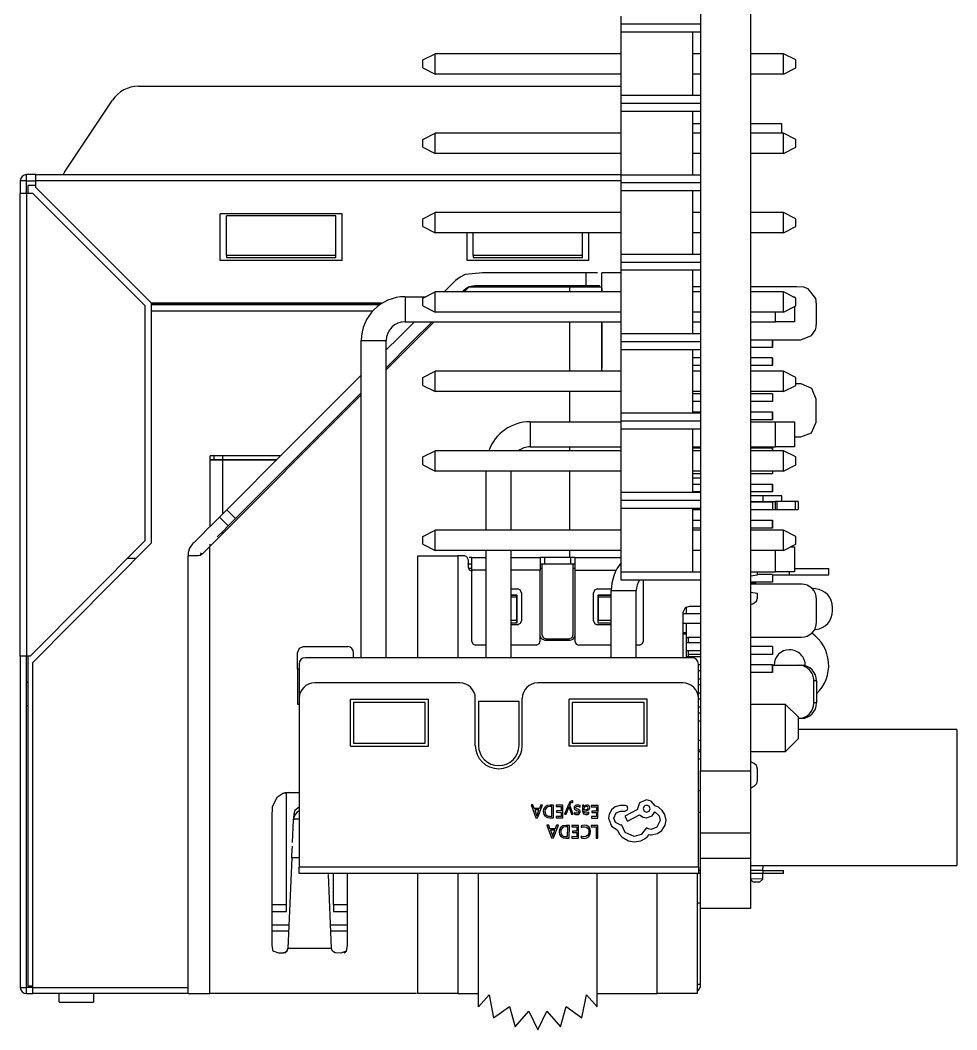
# Model space of a CAD drawing. Header units: millimetres. Extents: x 239 to 841, y 198 to 536.
# Drawn here: x 239.48 to 269.46, y 344.12 to 376.42 of the extents above; entities that cross this region are included whole.
import ezdxf

# ---------------------------------------------------------------- set-up
doc = ezdxf.new("R2010")
doc.units = ezdxf.units.MM

msp = doc.modelspace()

# ---------------------------------------------------------------- linework, layer by layer
for p, q in [((261.259, 455.71), (261.259, 352.41)), ((262.859, 455.71), (262.859, 352.41)), ((258.719, 376.293), (258.719, 376.547)), ((258.719, 376.039), (258.719, 376.293)), ((261.259, 376.293), (258.719, 376.293)), ((258.719, 374.007), (258.719, 376.039)), ((261.005, 376.039), (258.719, 376.039)), ((261.005, 374.007), (261.005, 376.039)), ((261.259, 376.039), (261.005, 376.039)), ((252.369, 375.148), (252.769, 375.348)), ((252.769, 374.698), (252.769, 375.348)), ((258.719, 375.348), (252.769, 375.348)), ((261.259, 375.348), (261.005, 375.348)), ((263.907, 375.348), (262.859, 375.348)), ((264.307, 375.148), (263.907, 375.348)), ((263.907, 374.698), (263.907, 375.348)), ((252.369, 374.898), (252.369, 375.148)), ((264.307, 374.898), (264.307, 375.148)), ((252.369, 374.898), (252.769, 374.698)), ((258.719, 374.698), (252.769, 374.698)), ((261.259, 374.698), (261.005, 374.698)), ((263.907, 374.698), (262.859, 374.698)), ((263.907, 374.698), (264.307, 374.898)), ((243.268, 374.306), (258.718, 374.306)), ((258.719, 373.753), (258.719, 374.007)), ((261.005, 374.007), (258.719, 374.007)), ((261.259, 374.007), (261.005, 374.007)), ((240.901, 371.558), (242.436, 373.861)), ((258.719, 373.499), (258.719, 373.753)), ((261.259, 373.753), (258.719, 373.753)), ((258.719, 371.467), (258.719, 373.499)), ((261.005, 373.499), (258.719, 373.499)), ((261.005, 371.467), (261.005, 373.499)), ((261.259, 373.499), (261.005, 373.499)), ((261.259, 373.106), (261.005, 373.106)), ((263.863, 373.106), (262.859, 373.106)), ((263.863, 372.808), (263.863, 373.106)), ((252.369, 372.608), (252.769, 372.808)), ((258.719, 372.808), (252.769, 372.808)), ((252.769, 372.158), (252.769, 372.808)), ((261.259, 372.808), (261.005, 372.808)), ((263.907, 372.808), (262.859, 372.808)), ((263.907, 372.158), (263.907, 372.808)), ((264.307, 372.608), (263.907, 372.808)), ((252.369, 372.358), (252.369, 372.608)), ((264.307, 372.358), (264.307, 372.608)), ((252.369, 372.358), (252.769, 372.158)), ((258.719, 372.158), (252.769, 372.158)), ((261.259, 372.158), (261.005, 372.158)), ((263.907, 372.158), (262.859, 372.158)), ((263.907, 372.158), (264.307, 372.358)), ((239.983, 371.481), (239.683, 371.481)), ((239.683, 371.281), (239.683, 371.481)), ((239.983, 371.481), (258.718, 371.481)), ((239.983, 371.281), (239.983, 371.481)), ((258.719, 371.213), (258.719, 371.467)), ((261.005, 371.467), (258.719, 371.467)), ((261.259, 371.467), (261.005, 371.467)), ((239.483, 371.281), (239.483, 370.881)), ((239.683, 371.281), (239.483, 371.281)), ((239.683, 371.281), (239.983, 371.281)), ((239.683, 370.881), (239.683, 371.281)), ((239.733, 371.13), (239.733, 370.881)), ((239.983, 371.13), (239.733, 371.13)), ((258.718, 371.281), (239.983, 371.281)), ((239.983, 371.064), (239.983, 371.281)), ((258.719, 370.959), (258.719, 371.213)), ((261.259, 371.213), (258.719, 371.213)), ((239.683, 370.881), (239.483, 370.881)), ((239.483, 356.078), (239.483, 370.881)), ((239.883, 370.881), (239.683, 370.881)), ((239.683, 370.881), (239.683, 356.078)), ((243.483, 367.281), (239.883, 370.881)), ((239.983, 371.064), (243.683, 367.364)), ((261.005, 370.959), (258.719, 370.959)), ((258.719, 368.927), (258.719, 370.959)), ((261.259, 370.959), (261.005, 370.959)), ((261.005, 368.927), (261.005, 370.959)), ((245.883, 368.731), (245.883, 370.231)), ((249.783, 370.231), (245.883, 370.231)), ((246.083, 368.89), (246.083, 370.161)), ((249.583, 370.161), (246.083, 370.161)), ((249.583, 368.89), (249.583, 370.161)), ((249.783, 368.731), (249.783, 370.231)), ((252.369, 370.068), (252.769, 370.268)), ((258.719, 370.268), (252.769, 370.268)), ((252.769, 369.618), (252.769, 370.268)), ((261.259, 370.268), (261.005, 370.268)), ((263.907, 370.268), (262.859, 370.268)), ((264.307, 370.068), (263.907, 370.268)), ((263.907, 369.618), (263.907, 370.268)), ((252.369, 369.818), (252.369, 370.068)), ((252.369, 369.818), (252.769, 369.618)), ((263.907, 369.618), (264.307, 369.818)), ((264.307, 369.818), (264.307, 370.068)), ((258.719, 369.618), (252.769, 369.618)), ((253.783, 368.731), (253.783, 369.618)), ((253.983, 368.89), (253.983, 369.618)), ((257.483, 368.89), (257.483, 369.618)), ((257.683, 368.731), (257.683, 369.618)), ((261.259, 369.618), (261.005, 369.618)), ((263.907, 369.618), (262.859, 369.618)), ((246.083, 368.89), (246.083, 368.831)), ((249.583, 368.89), (246.083, 368.89)), ((246.083, 368.831), (249.583, 368.831)), ((249.583, 368.831), (249.583, 368.89)), ((253.983, 368.89), (253.983, 368.831)), ((257.483, 368.89), (253.983, 368.89)), ((253.983, 368.831), (257.483, 368.831)), ((257.483, 368.831), (257.483, 368.89)), ((258.719, 368.673), (258.719, 368.927)), ((261.005, 368.927), (258.719, 368.927)), ((261.259, 368.927), (261.005, 368.927)), ((249.783, 368.731), (245.883, 368.731)), ((257.683, 368.731), (253.783, 368.731)), ((258.719, 368.419), (258.719, 368.673)), ((261.259, 368.673), (258.719, 368.673)), ((257.599, 367.938), (257.599, 368.338)), ((258.719, 368.338), (258.099, 368.338)), ((258.099, 368.338), (258.099, 368.338)), ((258.719, 368.338), (258.14, 368.338)), ((258.719, 366.387), (258.719, 368.419)), ((261.005, 368.419), (258.719, 368.419)), ((261.005, 366.387), (261.005, 368.419)), ((261.259, 368.419), (261.005, 368.419)), ((253.69, 367.728), (253.85, 367.888)), ((253.85, 367.888), (257.073, 367.888)), ((254.036, 367.938), (257.599, 367.938)), ((257.609, 367.879), (257.609, 367.938)), ((258.009, 367.938), (258.009, 367.879)), ((251.799, 367.574), (252.461, 367.574)), ((251.799, 367.574), (251.799, 366.774)), ((252.369, 367.528), (252.769, 367.728)), ((252.369, 367.278), (252.369, 367.528)), ((258.719, 367.728), (252.769, 367.728)), ((252.769, 367.078), (252.769, 367.728)), ((261.259, 367.728), (261.005, 367.728)), ((263.907, 367.728), (262.859, 367.728)), ((263.907, 367.078), (263.907, 367.728)), ((264.307, 367.528), (263.907, 367.728)), ((264.215, 367.574), (264.259, 367.574)), ((264.259, 367.574), (264.259, 367.552)), ((264.307, 367.278), (264.307, 367.528)), ((243.483, 359.781), (243.483, 367.281)), ((251.06, 367.364), (243.683, 367.364)), ((251.059, 367.363), (243.683, 367.363)), ((243.683, 367.322), (243.683, 367.363)), ((243.683, 367.112), (243.683, 367.322)), ((243.683, 367.322), (250.997, 367.322)), ((252.369, 367.278), (252.769, 367.078)), ((263.907, 367.078), (264.307, 367.278)), ((264.259, 367.254), (264.259, 366.774)), ((250.759, 367.112), (243.683, 367.112)), ((243.683, 359.698), (243.683, 367.112)), ((258.719, 367.078), (252.769, 367.078)), ((261.259, 367.078), (261.005, 367.078)), ((263.907, 367.078), (262.859, 367.078)), ((263.659, 366.774), (263.659, 367.078)), ((251.199, 365.234), (252.737, 366.774)), ((251.799, 366.774), (258.719, 366.774)), ((261.005, 366.774), (261.258, 366.774)), ((262.858, 366.774), (263.659, 366.774)), ((264.259, 366.774), (263.659, 366.774)), ((258.719, 366.133), (258.719, 366.387)), ((261.005, 366.387), (258.719, 366.387)), ((261.259, 366.387), (261.005, 366.387)), ((250.399, 356.024), (250.399, 366.174)), ((250.399, 366.174), (251.199, 366.174)), ((251.199, 356.024), (251.199, 366.174)), ((258.719, 365.879), (258.719, 366.133)), ((261.259, 366.133), (258.719, 366.133)), ((263.555, 365.951), (262.859, 365.951)), ((263.555, 366.201), (263.555, 365.951)), ((263.559, 365.951), (263.559, 366.201)), ((258.719, 363.847), (258.719, 365.879)), ((261.005, 365.879), (258.719, 365.879)), ((261.005, 363.847), (261.005, 365.879)), ((261.259, 365.879), (261.005, 365.879)), ((261.259, 365.623), (261.005, 365.623)), ((263.555, 365.623), (262.859, 365.623)), ((263.555, 365.623), (263.559, 365.623)), ((263.555, 365.623), (263.555, 365.373)), ((263.559, 365.373), (263.559, 365.623)), ((258.099, 365.284), (258.099, 365.284)), ((261.259, 365.373), (261.005, 365.373)), ((263.555, 365.373), (262.859, 365.373)), ((263.559, 365.373), (263.555, 365.373)), ((252.369, 364.988), (252.769, 365.188)), ((252.369, 364.738), (252.369, 364.988)), ((252.769, 364.538), (252.769, 365.188)), ((258.719, 365.188), (252.769, 365.188)), ((261.259, 365.188), (261.005, 365.188)), ((263.907, 365.188), (262.859, 365.188)), ((264.307, 364.988), (263.907, 365.188)), ((263.907, 364.538), (263.907, 365.188)), ((264.307, 364.738), (264.307, 364.988)), ((252.369, 364.738), (252.769, 364.538)), ((263.907, 364.538), (264.307, 364.738)), ((245.555, 359.583), (250.399, 364.433)), ((258.719, 364.538), (252.769, 364.538)), ((261.259, 364.538), (261.005, 364.538)), ((261.259, 364.468), (261.005, 364.468)), ((263.907, 364.538), (262.859, 364.538)), ((263.555, 364.468), (262.859, 364.468)), ((263.555, 364.468), (263.559, 364.468)), ((263.555, 364.468), (263.555, 364.218)), ((263.559, 364.468), (263.559, 364.218)), ((261.259, 364.218), (261.005, 364.218)), ((263.555, 364.218), (262.859, 364.218)), ((263.559, 364.218), (263.555, 364.218)), ((258.719, 363.593), (258.719, 363.847)), ((261.005, 363.847), (258.719, 363.847)), ((261.005, 363.891), (261.259, 363.891)), ((261.259, 363.847), (261.005, 363.847)), ((262.859, 363.891), (263.555, 363.891)), ((263.555, 363.891), (263.555, 363.641)), ((263.559, 363.641), (263.559, 363.891)), ((255.799, 363.574), (258.719, 363.574)), ((255.799, 363.574), (255.799, 362.774)), ((258.719, 363.339), (258.719, 363.593)), ((261.259, 363.593), (258.719, 363.593)), ((258.719, 361.307), (258.719, 363.339)), ((261.005, 363.339), (258.719, 363.339)), ((261.005, 361.307), (261.005, 363.339)), ((261.259, 363.339), (261.005, 363.339)), ((263.555, 363.641), (262.859, 363.641)), ((262.859, 363.574), (263.659, 363.574)), ((263.659, 362.774), (263.659, 363.574)), ((263.659, 363.574), (264.259, 363.574)), ((264.259, 363.574), (264.259, 362.774)), ((255.799, 362.774), (258.719, 362.774)), ((261.005, 362.774), (261.259, 362.774)), ((261.005, 362.736), (261.259, 362.736)), ((262.859, 362.774), (263.659, 362.774)), ((262.859, 362.736), (263.555, 362.736)), ((263.555, 362.736), (263.555, 362.648)), ((263.559, 362.648), (263.559, 362.736)), ((264.259, 362.774), (263.659, 362.774)), ((245.676, 362.481), (245.559, 362.481)), ((245.559, 362.361), (245.559, 362.481)), ((245.559, 362.361), (245.676, 362.361)), ((245.959, 362.361), (245.559, 362.361)), ((245.559, 360.224), (245.559, 362.361)), ((245.959, 362.481), (245.676, 362.481)), ((245.676, 362.481), (245.676, 362.361)), ((245.676, 362.361), (245.959, 362.361)), ((247.813, 362.481), (245.959, 362.481)), ((245.959, 362.481), (245.959, 362.361)), ((247.693, 362.361), (245.959, 362.361)), ((245.959, 362.361), (247.693, 362.361)), ((245.959, 362.361), (245.959, 360.624)), ((252.369, 362.448), (252.769, 362.648)), ((252.369, 362.198), (252.369, 362.448)), ((258.719, 362.648), (252.769, 362.648)), ((252.769, 361.998), (252.769, 362.648)), ((261.259, 362.648), (261.005, 362.648)), ((263.907, 362.648), (262.859, 362.648)), ((263.907, 361.998), (263.907, 362.648)), ((264.307, 362.448), (263.907, 362.648)), ((264.307, 362.198), (264.307, 362.448)), ((252.369, 362.198), (252.769, 361.998)), ((263.907, 361.998), (264.307, 362.198)), ((258.719, 361.998), (252.769, 361.998)), ((254.399, 360.108), (254.399, 361.998)), ((255.199, 360.108), (255.199, 361.998)), ((261.259, 361.998), (261.005, 361.998)), ((261.259, 361.908), (261.005, 361.908)), ((261.259, 361.771), (261.005, 361.771)), ((263.907, 361.998), (262.859, 361.998)), ((263.555, 361.908), (262.859, 361.908)), ((263.555, 361.998), (263.555, 361.908)), ((263.559, 361.908), (263.555, 361.908)), ((263.559, 361.998), (263.559, 361.908)), ((261.005, 361.581), (261.259, 361.581)), ((262.859, 361.581), (263.555, 361.581)), ((263.555, 361.581), (263.555, 361.331)), ((263.559, 361.331), (263.559, 361.581)), ((258.719, 361.053), (258.719, 361.307)), ((261.005, 361.307), (258.719, 361.307)), ((261.259, 361.331), (261.005, 361.331)), ((261.259, 361.307), (261.005, 361.307)), ((263.555, 361.331), (262.859, 361.331)), ((263.263, 361.206), (262.859, 361.206)), ((263.863, 361.206), (263.263, 361.206)), ((263.263, 361.021), (263.263, 361.206)), ((263.863, 361.021), (263.863, 361.206)), ((246.096, 360.762), (245.86, 360.525)), ((246.379, 360.479), (246.096, 360.762)), ((258.719, 360.799), (258.719, 361.053)), ((261.259, 361.053), (258.719, 361.053)), ((258.719, 358.767), (258.719, 360.799)), ((261.005, 360.799), (258.719, 360.799)), ((261.005, 358.767), (261.005, 360.799)), ((261.259, 360.799), (261.005, 360.799)), ((261.259, 360.753), (261.005, 360.753)), ((262.859, 361.021), (263.651, 361.021)), ((263.555, 361.003), (262.859, 361.003)), ((263.555, 360.753), (262.859, 360.753)), ((263.555, 361.003), (263.559, 361.003)), ((263.555, 361.003), (263.555, 360.753)), ((263.559, 360.753), (263.555, 360.753)), ((263.559, 361.003), (263.559, 360.753)), ((263.559, 360.771), (263.651, 360.771)), ((263.702, 361.021), (263.651, 361.021)), ((263.651, 360.771), (263.651, 361.021)), ((263.651, 360.771), (263.702, 360.771)), ((264.297, 361.021), (263.702, 361.021)), ((263.702, 361.021), (263.702, 360.771)), ((263.702, 360.771), (264.297, 360.771)), ((264.386, 361.021), (264.297, 361.021)), ((264.297, 360.771), (264.297, 361.021)), ((264.297, 360.771), (264.386, 360.771)), ((264.386, 361.021), (264.386, 360.771)), ((246.143, 360.243), (245.86, 360.525)), ((246.143, 360.243), (246.379, 360.479)), ((261.005, 360.426), (261.259, 360.426)), ((262.859, 360.426), (263.555, 360.426)), ((263.555, 360.426), (263.555, 360.176)), ((263.559, 360.176), (263.559, 360.426)), ((252.369, 359.908), (252.769, 360.108)), ((258.719, 360.108), (252.769, 360.108)), ((252.769, 359.458), (252.769, 360.108)), ((261.259, 360.176), (261.005, 360.176)), ((261.259, 360.108), (261.005, 360.108)), ((263.555, 360.176), (262.859, 360.176)), ((263.907, 360.108), (262.859, 360.108)), ((264.307, 359.908), (263.907, 360.108)), ((263.907, 359.458), (263.907, 360.108)), ((239.8, 356.078), (243.483, 359.781)), ((245.959, 360.058), (245.959, 359.988)), ((252.369, 359.658), (252.369, 359.908)), ((264.307, 359.658), (264.307, 359.908)), ((243.683, 359.698), (239.883, 355.878)), ((245.555, 359.583), (245.321, 359.349)), ((245.555, 345.281), (245.555, 359.583)), ((245.559, 359.587), (245.559, 359.658)), ((252.369, 359.658), (252.769, 359.458)), ((258.719, 359.458), (252.769, 359.458)), ((254.399, 356.024), (254.399, 359.458)), ((255.199, 356.024), (255.199, 359.458)), ((261.259, 359.458), (261.005, 359.458)), ((263.907, 359.458), (262.859, 359.458)), ((263.659, 358.774), (263.659, 359.458)), ((263.907, 359.458), (264.307, 359.658)), ((264.139, 359.574), (264.259, 359.574)), ((264.259, 359.574), (264.259, 358.774)), ((243.188, 359.201), (242.905, 359.201)), ((244.855, 345.281), (244.855, 359.291)), ((252.209, 356.024), (252.209, 359.281)), ((253.699, 359.281), (253.489, 359.281)), ((253.489, 359.281), (253.489, 356.024)), ((253.829, 358.911), (253.829, 359.151)), ((253.929, 359.231), (254.399, 359.231)), ((255.199, 359.231), (256.129, 359.231)), ((257.099, 359.231), (256.259, 359.231)), ((256.259, 359.231), (256.259, 359.031)), ((257.099, 359.231), (257.099, 359.031)), ((257.229, 359.231), (258.719, 359.231)), ((253.929, 358.881), (253.835, 358.881)), ((253.929, 358.831), (253.929, 356.561)), ((254.399, 358.831), (253.929, 358.831)), ((256.129, 358.831), (255.199, 358.831)), ((256.179, 358.881), (256.129, 358.881)), ((256.129, 356.561), (256.129, 358.831)), ((256.179, 359.031), (257.179, 359.031)), ((256.179, 359.031), (256.179, 356.761)), ((257.179, 356.761), (257.179, 359.031)), ((257.229, 358.881), (257.179, 358.881)), ((257.229, 358.831), (258.562, 358.831)), ((257.229, 358.831), (257.229, 356.561)), ((264.259, 358.881), (265.359, 358.881)), ((265.359, 358.681), (265.359, 358.881)), ((258.719, 358.513), (258.719, 358.767)), ((261.005, 358.767), (258.719, 358.767)), ((261.259, 358.513), (258.719, 358.513)), ((259.429, 356.561), (259.429, 358.513)), ((261.005, 358.774), (261.259, 358.774)), ((261.259, 358.767), (261.005, 358.767)), ((262.859, 358.774), (263.659, 358.774)), ((263.079, 358.681), (263.079, 358.774)), ((263.555, 358.693), (263.079, 358.693)), ((263.555, 358.693), (263.559, 358.693)), ((263.555, 358.693), (263.555, 358.443)), ((263.559, 358.693), (263.559, 358.443)), ((263.559, 358.681), (264.109, 358.681)), ((264.259, 358.774), (263.659, 358.774)), ((264.109, 358.681), (264.109, 358.774)), ((264.109, 358.681), (265.359, 358.681)), ((255.199, 358.231), (255.399, 358.231)), ((257.959, 358.231), (258.4, 358.231)), ((258.399, 358.174), (259.199, 358.174)), ((258.399, 356.024), (258.399, 358.174)), ((259.199, 356.024), (259.199, 358.174)), ((263.555, 358.443), (262.859, 358.443)), ((263.035, 358.401), (262.859, 358.417)), ((263.559, 358.443), (263.555, 358.443)), ((264.486, 358.401), (264.486, 358.384)), ((264.937, 358.23), (264.827, 358.24)), ((255.199, 358.031), (255.379, 358.031)), ((255.379, 358.031), (255.199, 358.031)), ((255.199, 357.97), (255.379, 357.97)), ((255.379, 358.031), (255.379, 357.131)), ((255.529, 358.101), (255.529, 357.211)), ((257.829, 357.211), (257.829, 358.101)), ((257.979, 357.131), (257.979, 358.031)), ((257.979, 358.031), (258.399, 358.031)), ((258.399, 358.031), (257.979, 358.031)), ((257.979, 357.97), (258.399, 357.97)), ((263.079, 357.941), (263.079, 358.081)), ((264.972, 357.18), (264.972, 357.884)), ((260.809, 357.431), (260.809, 357.657)), ((260.809, 357.431), (260.809, 357.657)), ((260.899, 357.681), (261.259, 357.681)), ((265.483, 357.529), (265.483, 357.632)), ((255.199, 357.223), (255.379, 357.223)), ((257.979, 357.223), (258.399, 357.223)), ((260.699, 356.024), (260.699, 357.481)), ((261.259, 357.431), (260.699, 357.431)), ((255.379, 357.131), (255.199, 357.131)), ((255.399, 357.081), (255.199, 357.081)), ((258.399, 357.081), (257.959, 357.081)), ((258.399, 357.131), (257.979, 357.131)), ((260.699, 357.131), (261.259, 357.131)), ((260.809, 356.831), (260.809, 357.131)), ((260.809, 356.781), (260.809, 357.131)), ((264.906, 356.929), (264.937, 356.932)), ((257.079, 356.581), (256.279, 356.581)), ((256.309, 356.631), (257.049, 356.631)), ((260.699, 356.831), (260.809, 356.831)), ((260.809, 356.781), (260.699, 356.781)), ((260.809, 356.024), (260.809, 356.781)), ((260.859, 356.68), (260.859, 356.506)), ((248.539, 356.384), (249.971, 356.384)), ((254.399, 356.431), (254.059, 356.431)), ((255.999, 356.431), (255.199, 356.431)), ((258.399, 356.431), (257.359, 356.431)), ((259.299, 356.431), (259.199, 356.431)), ((261.259, 356.506), (260.809, 356.506)), ((260.809, 356.256), (261.259, 356.256)), ((260.859, 356.256), (260.859, 356.056)), ((263.555, 356.383), (262.859, 356.383)), ((263.555, 356.383), (263.559, 356.383)), ((263.555, 356.383), (263.555, 356.133)), ((263.559, 356.383), (263.559, 356.133)), ((239.483, 356.078), (239.483, 345.481)), ((239.683, 356.078), (239.483, 356.078)), ((239.683, 345.481), (239.683, 356.078)), ((239.8, 356.078), (239.683, 356.078)), ((239.733, 356.078), (239.733, 345.531)), ((260.989, 356.024), (248.609, 356.024)), ((261.259, 356.056), (260.809, 356.056)), ((261.259, 356.133), (260.859, 356.133)), ((263.555, 356.133), (262.859, 356.133)), ((263.559, 356.133), (263.555, 356.133)), ((248.409, 355.661), (248.355, 355.661)), ((248.409, 355.824), (248.409, 354.724)), ((261.189, 354.724), (261.189, 355.824)), ((261.189, 355.806), (261.259, 355.806)), ((261.259, 355.606), (261.189, 355.606)), ((262.859, 355.806), (263.555, 355.806)), ((263.555, 355.806), (263.555, 355.556)), ((263.559, 355.556), (263.559, 355.806)), ((264.395, 355.784), (264.482, 355.784)), ((261.189, 355.356), (261.259, 355.356)), ((263.555, 355.556), (262.859, 355.556)), ((264.97, 355.284), (264.884, 355.284)), ((264.884, 354.581), (264.884, 355.284)), ((264.97, 355.284), (264.97, 354.581)), ((239.683, 355.241), (239.733, 355.241)), ((253.549, 355.224), (248.909, 355.224)), ((260.689, 355.224), (256.049, 355.224)), ((261.259, 355.156), (261.189, 355.156)), ((248.409, 354.724), (248.409, 349.324)), ((250.049, 353.198), (250.049, 354.698)), ((250.049, 354.698), (252.549, 354.698)), ((252.549, 353.198), (252.549, 354.698)), ((254.049, 353.224), (254.049, 354.724)), ((254.149, 354.624), (254.149, 353.224)), ((255.449, 354.624), (254.149, 354.624)), ((255.449, 353.224), (255.449, 354.624)), ((255.549, 353.224), (255.549, 354.724)), ((257.049, 353.198), (257.049, 354.698)), ((259.549, 354.698), (257.049, 354.698)), ((259.549, 353.198), (259.549, 354.698)), ((261.189, 354.906), (261.259, 354.906)), ((261.189, 349.324), (261.189, 354.724)), ((261.259, 354.706), (261.189, 354.706)), ((239.733, 354.491), (239.683, 354.491)), ((252.449, 354.598), (250.149, 354.598)), ((250.149, 354.598), (250.149, 353.298)), ((252.449, 353.298), (252.449, 354.598)), ((257.149, 354.598), (257.149, 353.298)), ((259.449, 354.598), (257.149, 354.598)), ((259.449, 353.298), (259.449, 354.598)), ((261.189, 354.456), (261.259, 354.456)), ((263.98, 354.531), (262.859, 354.531)), ((264.38, 354.131), (263.98, 354.531)), ((263.98, 353.031), (263.98, 354.531)), ((264.97, 354.581), (264.884, 354.581)), ((261.259, 354.256), (261.189, 354.256)), ((261.189, 354.006), (261.259, 354.006)), ((264.38, 354.131), (264.38, 353.431)), ((264.482, 354.081), (264.395, 354.081)), ((269.459, 353.732), (264.38, 353.732)), ((269.459, 353.732), (269.459, 353.566)), ((261.259, 353.381), (261.189, 353.381)), ((263.98, 353.031), (264.38, 353.431)), ((269.459, 353.566), (269.459, 349.382)), ((250.049, 353.198), (252.549, 353.198)), ((250.149, 353.298), (252.449, 353.298)), ((259.549, 353.198), (257.049, 353.198)), ((257.149, 353.298), (259.449, 353.298)), ((261.189, 353.081), (261.259, 353.081)), ((261.189, 353.031), (261.259, 353.031)), ((262.859, 353.031), (263.98, 353.031)), ((261.259, 352.781), (261.189, 352.781)), ((261.259, 350.41), (261.259, 352.41)), ((261.259, 352.41), (262.859, 352.41)), ((262.859, 352.41), (262.859, 350.41)), ((263.079, 352.097), (263.079, 352.465)), ((261.189, 351.781), (261.259, 351.781)), ((248.005, 348.13), (248.005, 351.69)), ((257.174, 351.396), (257.174, 351.441)), ((255.835, 351.318), (255.987, 350.91)), ((255.893, 351.318), (255.835, 351.318)), ((255.934, 351.206), (255.893, 351.318)), ((256.103, 351.205), (255.934, 351.206)), ((256.086, 351.159), (255.95, 351.16)), ((255.95, 351.16), (256.01, 350.99)), ((256.024, 350.99), (256.086, 351.159)), ((256.043, 350.91), (256.201, 351.315)), ((256.143, 351.316), (256.103, 351.205)), ((256.201, 351.315), (256.143, 351.316)), ((256.555, 351.313), (256.443, 351.314)), ((256.502, 351.267), (256.443, 351.267)), ((256.5, 350.953), (256.502, 351.267)), ((256.552, 350.906), (256.555, 351.313)), ((256.632, 351.312), (256.631, 351.266)), ((256.631, 351.266), (256.797, 351.265)), ((256.85, 351.311), (256.632, 351.312)), ((256.796, 351.128), (256.651, 351.129)), ((256.651, 351.129), (256.651, 351.082)), ((256.651, 351.082), (256.796, 351.081)), ((256.796, 351.081), (256.795, 350.951)), ((256.797, 351.265), (256.796, 351.128)), ((256.847, 350.904), (256.85, 351.311)), ((257.037, 351.353), (256.903, 351.02)), ((256.956, 351.02), (257.037, 351.238)), ((257.043, 351.261), (257.045, 351.261)), ((257.045, 351.261), (257.051, 351.237)), ((257.051, 351.237), (257.125, 351.018)), ((257.07, 351.309), (257.093, 351.361)), ((257.182, 351.018), (257.07, 351.309)), ((257.223, 351.073), (257.222, 351.024)), ((257.406, 351.244), (257.407, 351.297)), ((257.476, 351.306), (257.474, 351.119)), ((257.527, 351.306), (257.476, 351.306)), ((257.525, 351.121), (257.612, 351.133)), ((257.526, 351.261), (257.527, 351.306)), ((257.528, 351.261), (257.526, 351.261)), ((257.526, 351.188), (257.526, 351.16)), ((257.526, 351.16), (257.594, 351.169)), ((257.679, 351.035), (257.679, 351.084)), ((257.758, 351.304), (257.758, 351.258)), ((257.977, 351.303), (257.758, 351.304)), ((257.758, 351.258), (257.924, 351.257)), ((257.923, 351.12), (257.777, 351.121)), ((257.777, 351.121), (257.777, 351.074)), ((257.777, 351.074), (257.923, 351.073)), ((257.923, 351.073), (257.922, 350.943)), ((257.924, 351.257), (257.923, 351.12)), ((257.974, 350.896), (257.977, 351.303)), ((258.851, 351.298), (258.68, 351.299)), ((258.696, 351.123), (258.826, 351.122)), ((259.237, 351.168), (258.831, 350.957)), ((261.259, 351.081), (261.189, 351.081)), ((248.409, 350.86), (248.232, 350.86)), ((255.987, 350.91), (256.043, 350.91)), ((256.016, 350.962), (256.017, 350.962)), ((256.436, 350.907), (256.552, 350.906)), ((256.438, 350.954), (256.5, 350.953)), ((256.795, 350.951), (256.638, 350.952)), ((256.638, 350.952), (256.638, 350.906)), ((256.638, 350.906), (256.847, 350.904)), ((256.903, 351.02), (256.956, 351.02)), ((257.125, 351.018), (257.182, 351.018)), ((257.765, 350.944), (257.764, 350.898)), ((257.764, 350.898), (257.974, 350.896)), ((257.922, 350.943), (257.765, 350.944)), ((258.831, 350.957), (258.919, 350.803)), ((258.919, 350.803), (259.308, 351.003)), ((256.34, 350.669), (256.492, 350.261)), ((256.398, 350.669), (256.34, 350.669)), ((256.438, 350.557), (256.398, 350.669)), ((256.608, 350.556), (256.438, 350.557)), ((256.591, 350.51), (256.454, 350.511)), ((256.454, 350.511), (256.515, 350.342)), ((256.529, 350.341), (256.591, 350.51)), ((256.548, 350.261), (256.706, 350.667)), ((256.648, 350.667), (256.608, 350.556)), ((256.706, 350.667), (256.648, 350.667)), ((257.059, 350.664), (256.948, 350.665)), ((257.007, 350.618), (256.948, 350.618)), ((257.004, 350.304), (257.007, 350.618)), ((257.057, 350.257), (257.059, 350.664)), ((257.136, 350.663), (257.136, 350.617)), ((257.355, 350.662), (257.136, 350.663)), ((257.136, 350.617), (257.302, 350.616)), ((257.156, 350.48), (257.155, 350.434)), ((257.155, 350.434), (257.301, 350.433)), ((257.301, 350.479), (257.156, 350.48)), ((257.301, 350.433), (257.3, 350.302)), ((257.302, 350.616), (257.301, 350.479)), ((257.352, 350.255), (257.355, 350.662)), ((257.436, 350.644), (257.436, 350.594)), ((257.758, 350.659), (257.757, 350.613)), ((257.757, 350.613), (257.919, 350.612)), ((257.972, 350.658), (257.758, 350.659)), ((257.919, 350.612), (257.917, 350.251)), ((257.969, 350.251), (257.972, 350.658)), ((256.492, 350.261), (256.548, 350.261)), ((256.521, 350.313), (256.522, 350.313)), ((256.941, 350.258), (257.057, 350.257)), ((256.943, 350.305), (257.004, 350.304)), ((257.3, 350.302), (257.143, 350.303)), ((257.143, 350.303), (257.143, 350.257)), ((257.143, 350.257), (257.352, 350.255)), ((257.434, 350.319), (257.434, 350.264)), ((257.917, 350.251), (257.969, 350.251)), ((261.259, 349.61), (261.259, 350.41)), ((262.859, 350.41), (261.259, 350.41)), ((262.859, 350.41), (262.859, 349.61)), ((261.259, 348.01), (261.259, 349.61)), ((261.259, 349.61), (262.859, 349.61)), ((262.859, 349.61), (262.859, 348.01)), ((248.409, 349.124), (248.409, 349.324)), ((261.189, 349.324), (248.409, 349.324)), ((261.189, 349.124), (248.409, 349.124)), ((249.505, 348.13), (249.505, 349.124)), ((252.209, 345.281), (252.209, 349.125)), ((253.489, 349.125), (253.489, 345.281)), ((254.149, 344.863), (254.149, 349.124)), ((257.949, 344.863), (257.949, 349.124)), ((259.869, 345.281), (259.869, 349.124)), ((261.149, 349.124), (261.149, 345.281)), ((261.189, 349.324), (261.189, 349.124)), ((261.259, 349.224), (261.189, 349.224)), ((261.259, 349.124), (261.189, 349.124)), ((262.859, 349.382), (269.459, 349.382)), ((262.859, 349.379), (262.859, 349.382)), ((263.259, 349.224), (262.859, 349.224)), ((263.259, 349.124), (262.859, 349.124)), ((263.247, 348.942), (263.252, 349.124)), ((263.255, 349.224), (263.259, 349.382)), ((263.259, 349.224), (263.909, 349.224)), ((263.259, 349.124), (263.259, 349.224)), ((263.909, 349.124), (263.259, 349.124)), ((263.909, 349.124), (263.909, 349.224)), ((263.247, 348.942), (262.859, 348.953)), ((262.944, 348.851), (262.859, 348.941)), ((263.144, 348.845), (262.944, 348.851)), ((263.144, 348.845), (263.247, 348.942)), ((261.259, 348.171), (261.149, 348.171)), ((247.55, 348.13), (248.005, 348.13)), ((247.55, 347.913), (248.005, 347.913)), ((248.005, 347.913), (248.005, 348.13)), ((249.505, 348.13), (249.505, 347.913)), ((249.505, 348.13), (249.95, 348.13)), ((249.505, 347.913), (249.95, 347.913)), ((261.259, 345.581), (261.259, 348.01)), ((262.859, 348.01), (261.259, 348.01)), ((247.55, 347.481), (248.084, 347.481)), ((248.075, 347.281), (247.55, 347.281)), ((249.418, 347.481), (249.95, 347.481)), ((249.95, 347.281), (249.427, 347.281)), ((261.149, 345.581), (261.259, 345.581)), ((239.483, 345.481), (239.683, 345.481)), ((239.683, 345.281), (239.683, 345.481)), ((239.683, 345.281), (239.883, 345.281)), ((239.733, 345.531), (239.883, 345.531)), ((239.883, 345.481), (239.883, 345.481)), ((239.883, 345.281), (239.883, 345.481)), ((239.883, 345.281), (239.883, 345.439)), ((239.883, 345.281), (239.883, 345.281)), ((244.855, 345.281), (239.883, 345.281)), ((239.925, 345.481), (242.083, 345.481)), ((241.833, 345.281), (241.833, 345.006)), ((242.083, 345.481), (244.855, 345.481)), ((244.855, 345.281), (245.555, 345.281)), ((252.167, 345.281), (245.555, 345.281)), ((253.489, 345.281), (254.149, 345.281)), ((257.949, 345.281), (259.869, 345.281)), ((240.733, 345.006), (241.833, 345.006)), ((254.149, 344.863), (254.493, 345.239)), ((254.493, 345.239), (254.635, 344.506)), ((257.463, 344.506), (257.604, 345.239)), ((257.604, 345.239), (257.949, 344.863)), ((254.635, 344.506), (255.141, 344.873)), ((255.141, 344.873), (255.323, 344.22)), ((255.323, 344.22), (255.76, 344.719)), ((255.76, 344.719), (256.049, 344.124)), ((256.049, 344.124), (256.338, 344.719)), ((256.338, 344.719), (256.774, 344.22)), ((256.774, 344.22), (256.956, 344.873)), ((256.956, 344.873), (257.463, 344.506))]:
    msp.add_line(p, q)
for points in [[(257.599, 368.338), (254.274, 368.338), (253.726, 368.283), (253.559, 368.201), (253.415, 368.089), (253.054, 367.728)], [(257.954, 368.338), (257.769, 368.338), (257.599, 368.338)], [(258.099, 367.829), (258.099, 368.087), (258.099, 368.221), (258.099, 368.308), (258.099, 368.338)], [(253.62, 367.728), (253.742, 367.842), (253.849, 367.902), (254.036, 367.938)], [(257.073, 367.888), (257.418, 367.888), (257.586, 367.888), (257.845, 367.888), (258.099, 367.888)], [(257.073, 367.728), (257.073, 367.888)], [(257.599, 367.938), (257.867, 367.938), (258.023, 367.938)], [(261.259, 367.888), (261.117, 367.888), (261.005, 367.888)], [(264.463, 366.192), (264.81, 366.333), (264.931, 366.518), (264.955, 366.606), (264.961, 366.646), (264.962, 366.664), (264.962, 366.672), (264.962, 366.678), (264.963, 366.686), (264.963, 366.702), (264.963, 366.751), (264.963, 366.903), (264.963, 367.11), (264.963, 367.302), (264.96, 367.441), (264.944, 367.523), (264.696, 367.83), (264.559, 367.879), (264.329, 367.888), (263.891, 367.888), (262.859, 367.888)], [(258.099, 367.836), (258.099, 367.776), (258.099, 367.728)], [(258.099, 367.728), (258.099, 367.785), (258.099, 367.829)], [(252.102, 366.774), (251.596, 366.268), (251.199, 365.871)], [(251.199, 365.304), (252.021, 366.128), (252.667, 366.774)], [(257.073, 365.188), (257.073, 366.774)], [(258.099, 365.284), (258.099, 366.119), (258.099, 366.774)], [(258.099, 366.774), (258.099, 365.94), (258.099, 365.284)], [(262.859, 366.193), (263.404, 366.193), (263.757, 366.192), (264.11, 366.192), (264.463, 366.192)], [(263.555, 365.951), (263.557, 365.951), (263.559, 365.951)], [(258.114, 365.188), (258.102, 365.241), (258.099, 365.284)], [(250.399, 365.07), (247.989, 362.657), (246.096, 360.762)], [(264.463, 363.088), (264.804, 363.223), (264.962, 363.559), (264.962, 363.635), (264.962, 364.299), (264.816, 364.638), (264.477, 364.784), (264.432, 364.784), (264.307, 364.784)], [(246.379, 360.479), (248.63, 362.733), (250.399, 364.504)], [(257.073, 363.574), (257.073, 364.538)], [(263.559, 363.891), (263.557, 363.891), (263.555, 363.891)], [(263.555, 363.641), (263.557, 363.641), (263.559, 363.641)], [(264.259, 363.088), (264.463, 363.088)], [(257.073, 362.648), (257.073, 362.774)], [(263.559, 362.736), (263.557, 362.736), (263.555, 362.736)], [(257.073, 360.109), (257.073, 361.998)], [(263.559, 361.581), (263.557, 361.581), (263.555, 361.581)], [(263.555, 361.331), (263.557, 361.331), (263.559, 361.331)], [(245.86, 360.525), (245.617, 360.282), (245.459, 360.124), (245.302, 359.967), (245.145, 359.809)], [(263.559, 360.426), (263.557, 360.426), (263.555, 360.426)], [(245.792, 359.891), (245.988, 360.088), (246.143, 360.243)], [(263.555, 360.176), (263.557, 360.176), (263.559, 360.176)], [(245.145, 359.809), (245.095, 359.76), (245.05, 359.715)], [(244.903, 359.526), (244.861, 359.393), (244.855, 359.313)], [(245.001, 359.666), (244.94, 359.592), (244.903, 359.526)], [(245.05, 359.715), (245.023, 359.687), (245.001, 359.666)], [(257.073, 359.231), (257.073, 359.459)], [(244.855, 359.313), (244.855, 359.295), (244.855, 359.291)], [(245.18, 359.291), (244.877, 359.291), (244.856, 359.291), (244.855, 359.291), (244.855, 359.291), (244.855, 359.291)], [(245.321, 359.349), (245.245, 359.302), (245.18, 359.291)], [(245.255, 359.313), (245.264, 359.355), (245.284, 359.383)], [(252.209, 359.281), (252.209, 359.281), (252.209, 359.281), (252.209, 359.281), (252.209, 359.281), (252.209, 359.281), (252.209, 359.281), (252.215, 359.281), (252.306, 359.281), (253.489, 359.281)], [(253.829, 359.151), (253.782, 359.251), (253.699, 359.281)], [(253.929, 359.231), (253.929, 359.231), (253.929, 359.231), (253.928, 359.231), (253.923, 359.231), (253.847, 359.231)], [(253.929, 359.231), (253.929, 359.231), (253.929, 359.231), (253.929, 359.229), (253.929, 359.2), (253.929, 358.831)], [(256.259, 359.231), (256.139, 359.231), (256.129, 359.231), (256.129, 359.231), (256.129, 359.231), (256.129, 359.231)], [(256.129, 359.231), (256.129, 359.174), (256.129, 359.086), (256.129, 358.967), (256.129, 358.831)], [(257.229, 359.231), (257.229, 359.231), (257.229, 359.231), (257.228, 359.231), (257.219, 359.231), (257.099, 359.231)], [(257.229, 359.231), (257.229, 359.231), (257.229, 359.231), (257.229, 359.229), (257.229, 359.2), (257.229, 358.831)], [(253.799, 359.031), (253.919, 359.031), (253.928, 359.031), (253.929, 359.031), (253.929, 359.031), (253.929, 359.031)], [(253.959, 358.781), (253.859, 358.828), (253.829, 358.911)], [(256.129, 359.031), (256.129, 359.031), (256.129, 359.031), (256.129, 359.031), (256.139, 359.031), (256.259, 359.031)], [(257.099, 359.031), (257.219, 359.031), (257.228, 359.031), (257.229, 359.031), (257.229, 359.031), (257.229, 359.031)], [(262.859, 358.644), (263.079, 358.681)], [(255.529, 358.101), (255.482, 358.201), (255.399, 358.231)], [(257.959, 358.231), (257.858, 358.184), (257.829, 358.101)], [(263.038, 358.384), (262.938, 358.384), (262.859, 358.384)], [(264.484, 358.384), (263.992, 358.384), (263.674, 358.384), (263.356, 358.384), (263.038, 358.384)], [(255.379, 357.97), (255.379, 358.004), (255.379, 358.031)], [(255.379, 357.223), (255.379, 357.97)], [(257.979, 358.031), (257.979, 357.996), (257.979, 357.97)], [(257.979, 357.97), (257.979, 357.223)], [(263.079, 358.081), (262.859, 358.118)], [(262.934, 357.749), (263.047, 357.834), (263.079, 357.941)], [(260.699, 357.481), (260.771, 357.635), (260.899, 357.681)], [(262.859, 357.728), (262.934, 357.749)], [(255.379, 357.131), (255.379, 357.223)], [(255.399, 357.081), (255.499, 357.128), (255.529, 357.211)], [(257.829, 357.211), (257.876, 357.111), (257.959, 357.081)], [(257.979, 357.131), (257.979, 357.223)], [(253.929, 356.561), (253.976, 356.461), (254.059, 356.431)], [(255.999, 356.431), (256.099, 356.478), (256.129, 356.561)], [(256.279, 356.581), (256.163, 356.635), (256.129, 356.731)], [(256.179, 356.761), (256.226, 356.661), (256.309, 356.631)], [(257.049, 356.631), (257.149, 356.678), (257.179, 356.761)], [(257.229, 356.731), (257.174, 356.615), (257.079, 356.581)], [(257.229, 356.561), (257.276, 356.461), (257.359, 356.431)], [(259.299, 356.431), (259.399, 356.478), (259.429, 356.561)], [(260.808, 356.674), (260.836, 356.679), (260.859, 356.68)], [(260.859, 356.68), (261.073, 356.68), (261.241, 356.68)], [(262.859, 356.68), (262.96, 356.68), (263.038, 356.68)], [(263.038, 356.68), (263.529, 356.68), (263.847, 356.68), (264.166, 356.68), (264.484, 356.68)], [(248.355, 356.185), (248.421, 356.333), (248.539, 356.384)], [(248.355, 355.661), (248.355, 355.953), (248.355, 356.185)], [(250.155, 356.024), (250.155, 356.114), (250.155, 356.185)], [(239.883, 345.481), (239.883, 355.878)], [(248.355, 355.661), (248.355, 355.034), (248.355, 354.541)], [(263.559, 355.806), (263.557, 355.806), (263.555, 355.806)], [(263.559, 355.784), (264.027, 355.784), (264.395, 355.784)], [(263.555, 355.556), (263.557, 355.556), (263.559, 355.556)], [(248.355, 354.541), (248.385, 354.541), (248.409, 354.541)], [(262.978, 352.638), (262.859, 352.707)], [(263.079, 352.465), (263.045, 352.576), (262.978, 352.638)], [(262.978, 351.923), (263.057, 352.007), (263.079, 352.097)], [(248.05, 346.724), (248.011, 346.63), (247.965, 346.595), (247.941, 346.586), (247.93, 346.584), (247.921, 346.582), (247.914, 346.582), (247.902, 346.581), (247.868, 346.581), (247.765, 346.581), (247.582, 346.637), (247.55, 346.818), (247.55, 346.965), (247.55, 347.229), (247.55, 347.701), (247.55, 349.129), (247.55, 350.557), (247.55, 350.914), (247.553, 351.271), (247.713, 351.581), (247.883, 351.683), (247.969, 351.705), (248.007, 351.71), (248.037, 351.712), (248.082, 351.712), (248.154, 351.712), (248.245, 351.712), (248.409, 351.712)], [(248.079, 351.712), (247.964, 351.705), (247.877, 351.681)], [(262.978, 351.923), (262.859, 351.855)], [(262.859, 351.855), (262.978, 351.923)], [(257.142, 351.446), (257.076, 351.417), (257.037, 351.353)], [(257.093, 351.361), (257.118, 351.394), (257.145, 351.402)], [(257.174, 351.441), (257.157, 351.445), (257.142, 351.446)], [(257.145, 351.402), (257.161, 351.4), (257.174, 351.396)], [(259.529, 351.484), (259.306, 351.381), (259.237, 351.197)], [(259.802, 351.285), (259.682, 351.44), (259.529, 351.484)], [(248.407, 351.241), (248.277, 351.136), (248.238, 351.02)], [(256.284, 351.258), (256.234, 351.183), (256.222, 351.107)], [(256.222, 351.107), (256.241, 351.017), (256.282, 350.962)], [(256.322, 351.226), (256.286, 351.168), (256.277, 351.108)], [(256.277, 351.108), (256.291, 351.034), (256.321, 350.993)], [(256.443, 351.314), (256.346, 351.297), (256.284, 351.258)], [(256.443, 351.267), (256.367, 351.255), (256.322, 351.226)], [(257.037, 351.238), (257.041, 351.253), (257.043, 351.261)], [(257.243, 351.292), (257.217, 351.261), (257.21, 351.229)], [(257.21, 351.229), (257.215, 351.2), (257.227, 351.181)], [(257.296, 351.052), (257.253, 351.059), (257.223, 351.073)], [(257.227, 351.181), (257.256, 351.159), (257.292, 351.143)], [(257.328, 351.314), (257.276, 351.307), (257.243, 351.292)], [(257.262, 351.234), (257.281, 351.265), (257.323, 351.273)], [(257.275, 351.206), (257.265, 351.22), (257.262, 351.234)], [(257.328, 351.18), (257.292, 351.196), (257.275, 351.206)], [(257.292, 351.143), (257.326, 351.128), (257.341, 351.118)], [(257.337, 351.062), (257.316, 351.054), (257.296, 351.052)], [(257.323, 351.273), (257.371, 351.264), (257.406, 351.244)], [(257.407, 351.297), (257.365, 351.311), (257.328, 351.314)], [(257.391, 351.141), (257.364, 351.162), (257.328, 351.18)], [(257.352, 351.091), (257.347, 351.073), (257.337, 351.062)], [(257.341, 351.118), (257.35, 351.104), (257.352, 351.091)], [(257.372, 351.033), (257.398, 351.064), (257.405, 351.095)], [(257.405, 351.095), (257.401, 351.122), (257.391, 351.141)], [(257.474, 351.119), (257.507, 351.03), (257.579, 351.008)], [(257.584, 351.05), (257.536, 351.072), (257.525, 351.121)], [(257.548, 351.247), (257.53, 351.217), (257.526, 351.188)], [(257.617, 351.312), (257.56, 351.296), (257.528, 351.261)], [(257.604, 351.271), (257.57, 351.263), (257.548, 351.247)], [(257.679, 351.084), (257.628, 351.056), (257.584, 351.05)], [(257.594, 351.169), (257.627, 351.177), (257.643, 351.186)], [(257.642, 351.257), (257.623, 351.268), (257.604, 351.271)], [(257.612, 351.133), (257.69, 351.169), (257.709, 351.227)], [(257.684, 351.289), (257.651, 351.308), (257.617, 351.312)], [(257.657, 351.223), (257.652, 351.244), (257.642, 351.257)], [(257.643, 351.186), (257.654, 351.204), (257.657, 351.223)], [(257.709, 351.227), (257.701, 351.266), (257.684, 351.289)], [(258.416, 351.171), (258.329, 351.027), (258.307, 350.897)], [(258.68, 351.299), (258.52, 351.252), (258.416, 351.171)], [(258.486, 350.899), (258.561, 351.066), (258.696, 351.123)], [(258.826, 351.122), (258.836, 351.12), (258.844, 351.119)], [(258.844, 351.119), (258.913, 351.151), (258.934, 351.208)], [(258.934, 351.208), (258.904, 351.275), (258.851, 351.298)], [(259.237, 351.197), (259.237, 351.182), (259.237, 351.168)], [(259.53, 351.311), (259.45, 351.277), (259.417, 351.199), (259.45, 351.118), (259.529, 351.085)], [(259.525, 350.903), (259.709, 350.969), (259.798, 351.092)], [(259.529, 351.085), (259.608, 351.117), (259.642, 351.197), (259.609, 351.277), (259.53, 351.311)], [(259.798, 351.092), (259.932, 350.968), (259.969, 350.824)], [(260.032, 351.145), (259.913, 351.241), (259.802, 351.285)], [(260.152, 350.829), (260.114, 351.017), (260.032, 351.145)], [(248.199, 350.12), (248.23, 350.84)], [(248.238, 351.02), (248.234, 350.919), (248.23, 350.84)], [(248.23, 350.84), (248.231, 350.851), (248.232, 350.86)], [(256.01, 350.99), (256.013, 350.977), (256.016, 350.962)], [(256.017, 350.962), (256.021, 350.98), (256.024, 350.99)], [(256.282, 350.962), (256.36, 350.918), (256.436, 350.907)], [(256.321, 350.993), (256.38, 350.962), (256.438, 350.954)], [(257.222, 351.024), (257.26, 351.013), (257.291, 351.01)], [(257.291, 351.01), (257.34, 351.017), (257.372, 351.033)], [(257.579, 351.008), (257.638, 351.016), (257.679, 351.035)], [(258.307, 350.897), (258.407, 350.638), (258.591, 350.516)], [(258.71, 350.671), (258.537, 350.754), (258.486, 350.899)], [(259.308, 351.003), (259.417, 350.924), (259.525, 350.903)], [(259.969, 350.824), (259.863, 350.603), (259.678, 350.537)], [(260.013, 350.5), (260.123, 350.671), (260.152, 350.829)], [(256.789, 350.609), (256.739, 350.534), (256.727, 350.458)], [(256.727, 350.458), (256.745, 350.368), (256.787, 350.313)], [(256.826, 350.577), (256.791, 350.519), (256.782, 350.459)], [(256.782, 350.459), (256.796, 350.385), (256.826, 350.344)], [(256.948, 350.665), (256.85, 350.648), (256.789, 350.609)], [(256.948, 350.618), (256.871, 350.606), (256.826, 350.577)], [(257.549, 350.667), (257.48, 350.66), (257.436, 350.644)], [(257.436, 350.594), (257.491, 350.616), (257.541, 350.621)], [(257.541, 350.621), (257.606, 350.607), (257.645, 350.577)], [(257.688, 350.611), (257.619, 350.656), (257.549, 350.667)], [(257.684, 350.461), (257.671, 350.385), (257.641, 350.339)], [(257.645, 350.577), (257.677, 350.519), (257.684, 350.461)], [(257.68, 350.306), (257.728, 350.385), (257.74, 350.464)], [(257.74, 350.464), (257.724, 350.555), (257.688, 350.611)], [(258.591, 350.516), (258.663, 350.379), (258.745, 350.287)], [(258.733, 350.671), (258.721, 350.671), (258.71, 350.671)], [(259.136, 350.307), (258.84, 350.438), (258.733, 350.671)], [(259.525, 350.582), (259.353, 350.367), (259.136, 350.307)], [(259.678, 350.537), (259.588, 350.553), (259.525, 350.582)], [(259.68, 350.364), (259.88, 350.407), (260.013, 350.5)], [(256.515, 350.342), (256.518, 350.329), (256.521, 350.313)], [(256.522, 350.313), (256.526, 350.331), (256.529, 350.341)], [(256.787, 350.313), (256.865, 350.269), (256.941, 350.258)], [(256.826, 350.344), (256.884, 350.313), (256.943, 350.305)], [(257.53, 350.294), (257.474, 350.302), (257.434, 350.319)], [(257.434, 350.264), (257.483, 350.251), (257.53, 350.247)], [(257.641, 350.339), (257.585, 350.303), (257.53, 350.294)], [(257.53, 350.247), (257.622, 350.265), (257.68, 350.306)], [(258.745, 350.287), (258.952, 350.165), (259.137, 350.133)], [(259.137, 350.133), (259.342, 350.168), (259.485, 350.244)], [(259.485, 350.244), (259.561, 350.309), (259.613, 350.37)], [(259.613, 350.37), (259.65, 350.365), (259.68, 350.364)], [(248.179, 349.658), (248.189, 349.89), (248.193, 349.994)], [(248.177, 349.623), (248.051, 346.724)], [(248.177, 349.623), (248.178, 349.642), (248.179, 349.658)], [(248.409, 349.623), (248.177, 349.623)], [(249.95, 349.125), (249.95, 346.825), (249.92, 346.64), (249.749, 346.581), (249.56, 346.586), (249.482, 346.637), (249.45, 346.724)], [(249.451, 346.724), (249.348, 349.095)], [(247.95, 346.589), (248.027, 346.65), (248.05, 346.724)], [(249.45, 346.724), (248.05, 346.724)], [(249.849, 346.589), (249.893, 346.613), (249.921, 346.642)], [(239.883, 345.481), (239.683, 345.481)], [(239.883, 345.281), (239.883, 345.281), (239.883, 345.281), (239.883, 345.281), (239.883, 345.281), (239.883, 345.282), (239.883, 345.296), (239.883, 345.481)], [(239.883, 345.481), (239.907, 345.481), (239.925, 345.481)], [(240.733, 345.006), (240.733, 345.281)], [(253.489, 345.281), (252.306, 345.281), (252.215, 345.281), (252.209, 345.281), (252.209, 345.281), (252.209, 345.281), (252.209, 345.281), (252.209, 345.281), (252.209, 345.281), (252.209, 345.281)], [(261.149, 345.281), (261.149, 345.281), (261.149, 345.281), (261.149, 345.281), (261.149, 345.281), (261.149, 345.281), (261.148, 345.281), (261.143, 345.281), (261.051, 345.281), (259.869, 345.281)]]:
    msp.add_lwpolyline(points)
for centre, radius, start, end in [((243.268, 373.306), 1, 90, 146.3099), ((239.683, 371.281), 0.2, 90, 180), ((241.733, 371.003), 1, 146.3099, 151.46), ((251.799, 366.174), 1.4, 90, 180), ((251.799, 366.174), 0.6, 90, 180), ((255.799, 362.174), 1.4, 90, 160.2112), ((255.799, 362.174), 0.6, 90, 127.8225), ((259.799, 358.174), 1.4, 140.4816, 180), ((259.799, 358.174), 0.6, 145.6031, 180), ((264.883, 357.632), 0.6, 0, 84.8636), ((264.883, 357.529), 0.6, 275.1364, 0), ((264.109, 355.781), 1.25, 313.56, 55.6144), ((249.955, 356.185), 0.2, 0, 85.3571), ((264.109, 355.781), 0.5, 90, 179.5444), ((264.109, 355.781), 0.5, 358.4475, 90), ((248.609, 355.824), 0.2, 90, 180), ((260.989, 355.824), 0.2, 0, 90), ((248.909, 354.724), 0.5, 90, 180), ((253.549, 354.724), 0.5, 0, 90), ((256.049, 354.724), 0.5, 90, 180), ((260.689, 354.724), 0.5, 0, 90), ((254.799, 353.224), 0.75, 180, 0), ((254.799, 353.224), 0.65, 180, 0), ((260.959, 345.581), 0.3, 309.2977, 0), ((239.683, 345.481), 0.2, 180, 270)]:
    msp.add_arc(centre, radius, start, end)
for centre, major_axis, ratio, start_param, end_param in [((264.484, 357.884), (0, 0.5), 0.976376, 4.712389, 6.283185), ((264.484, 357.18), (0, 0.5), 0.976376, 3.141593, 4.712389), ((264.395, 355.284), (0, -0.5), 0.976376, 1.570796, 3.141593), ((264.482, 355.284), (0, 0.5), 0.976376, 4.712389, 6.283185), ((264.395, 354.581), (0, -0.5), 0.976376, 0, 1.570796), ((264.482, 354.581), (0, 0.5), 0.976376, 3.141593, 4.712389), ((248.53, 350.82), (0.015, 0.343), 0.873739, 0.465246, 1.492193)]:
    msp.add_ellipse(centre, major_axis=major_axis, ratio=ratio, start_param=start_param, end_param=end_param)

doc.saveas('drawing.dxf')
